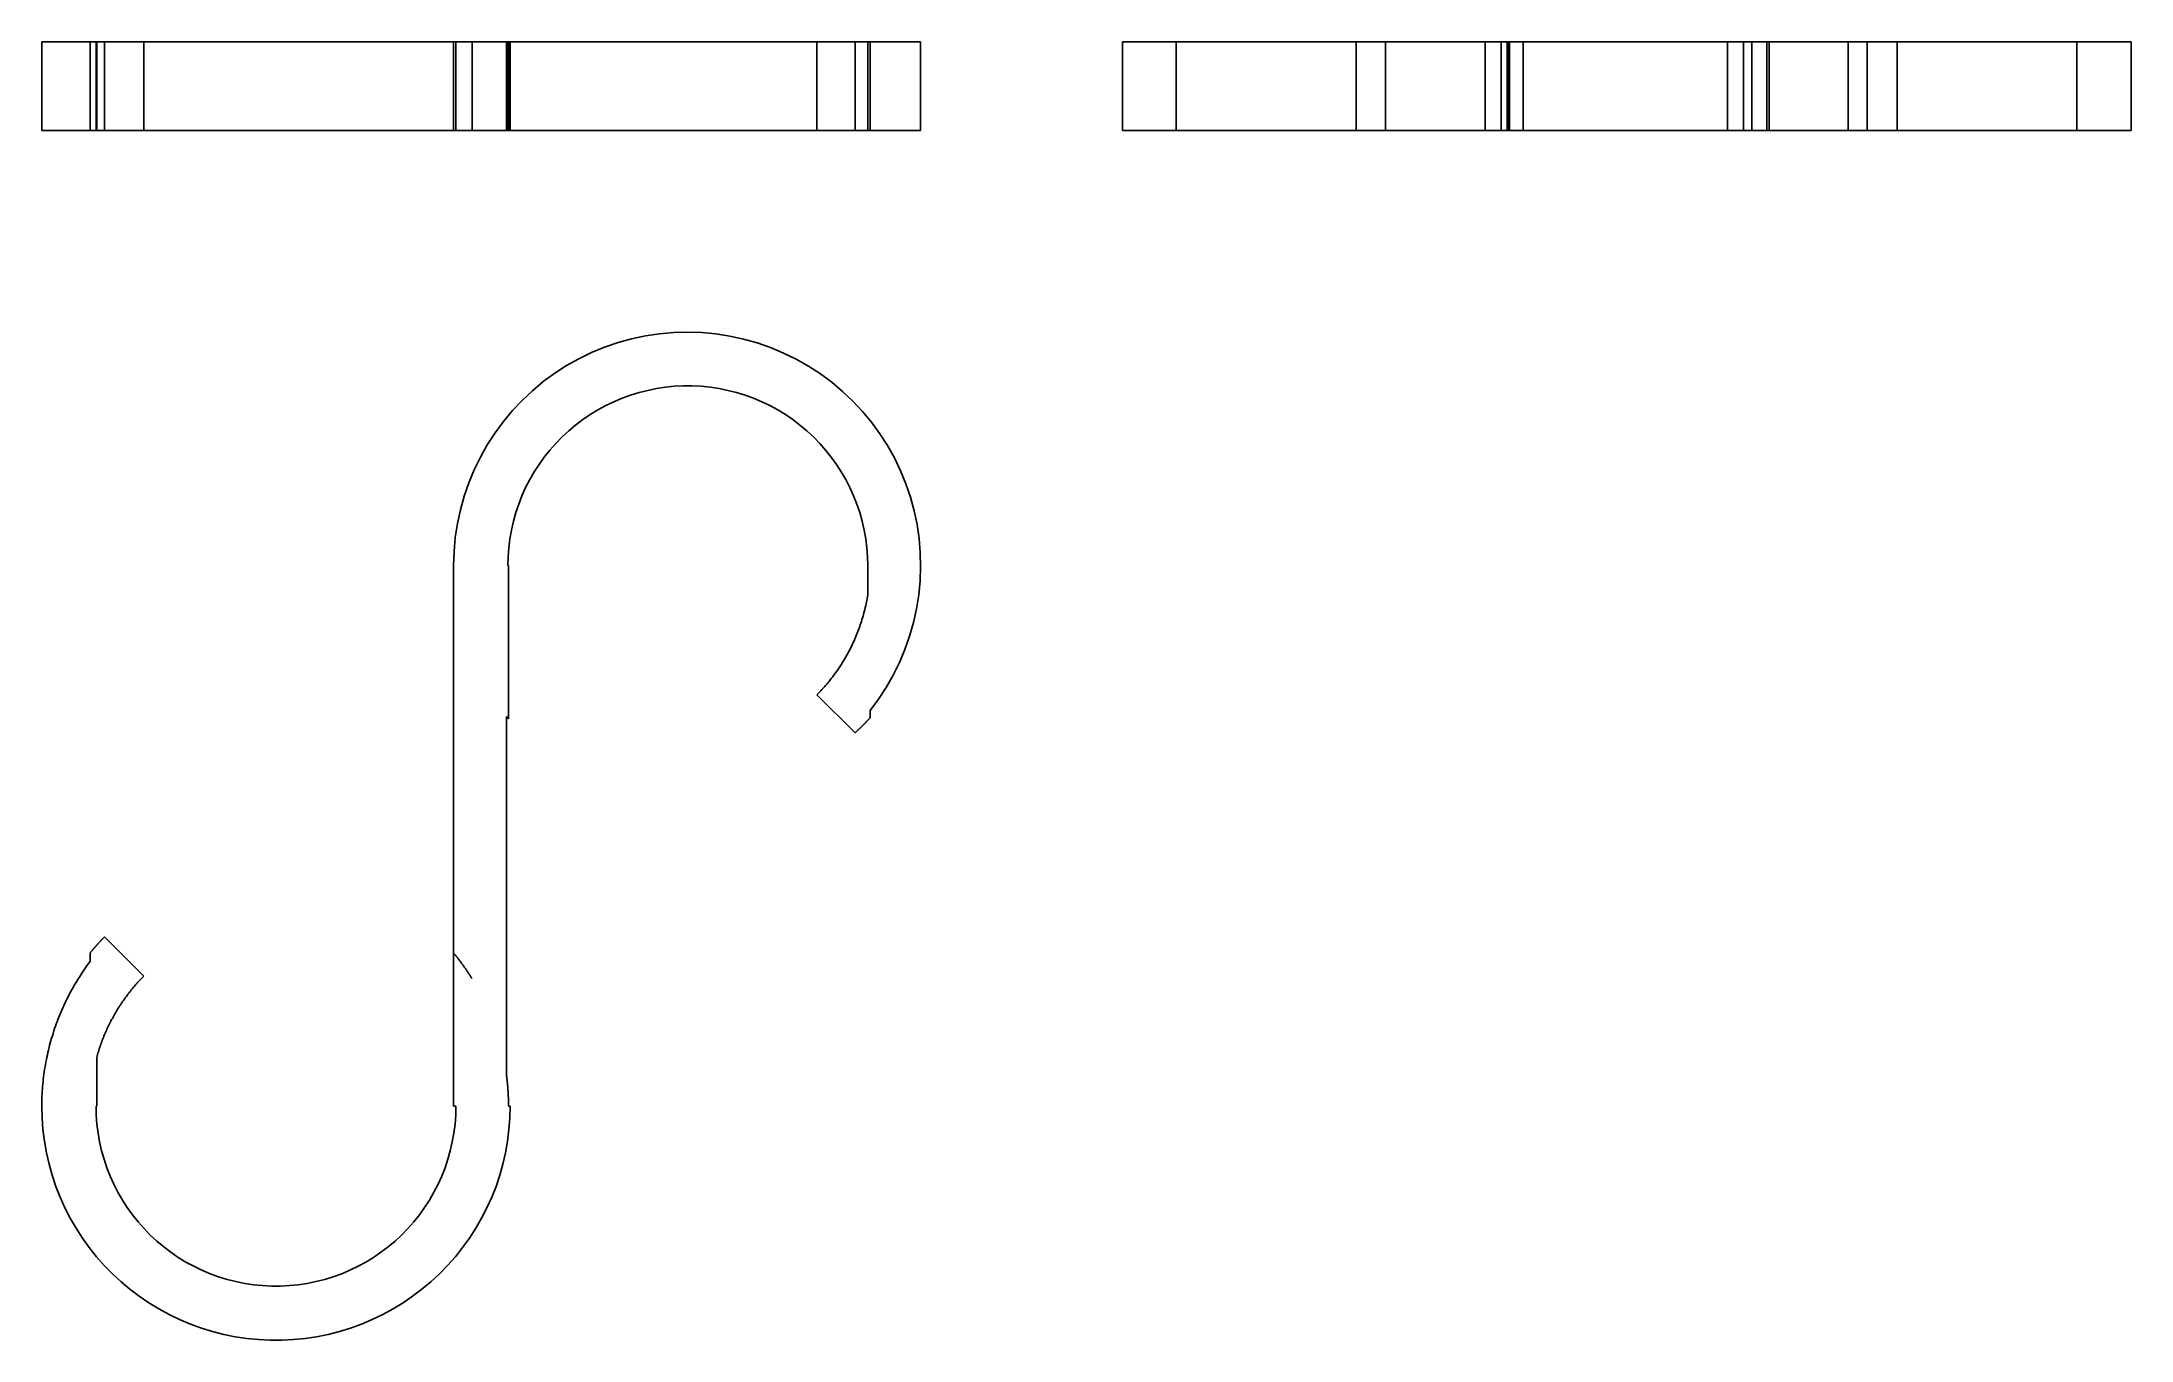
# Model space of a CAD drawing. Extents: x 0 to 2.02, y 0 to 1.26.
import ezdxf

# ---------------------------------------------------------------- set-up
doc = ezdxf.new("R2010")
doc.units = 0
doc.linetypes.add('HIDDEN', pattern=[0.048803, 0.032552, -0.016251])
for name, color, linetype in [('FRONT', 7, 'CONTINUOUS'), ('FRONT_HID', 7, 'HIDDEN'), ('LEFT', 7, 'CONTINUOUS'), ('LEFT_HID', 7, 'HIDDEN'), ('TOP', 7, 'CONTINUOUS')]:
    doc.layers.add(name, color=color, linetype=linetype)

msp = doc.modelspace()

# ---------------------------------------------------------------- linework, layer by layer
at = {"layer": 'FRONT'}
for p, q in [((0, 1.171203), (0, 1.25714)), ((0.046875, 1.25714), (0, 1.25714)), ((0.046875, 1.25714), (0.046875, 1.171203)), ((0.046875, 1.171203), (0.046875, 1.25714)), ((0.060691, 1.25714), (0.046875, 1.25714)), ((0.098684, 1.25714), (0.060691, 1.25714)), ((0.060691, 1.171203), (0.060691, 1.25714)), ((0.398438, 1.25714), (0.098684, 1.25714)), ((0.098684, 1.171203), (0.098684, 1.25714)), ((0.850295, 1.25714), (0.398437, 1.25714)), ((0.398437, 1.25714), (0.398437, 1.171203)), ((0.398438, 1.171203), (0.398438, 1.25714)), ((0.398438, 1.171203), (0.398438, 1.25714)), ((0.416253, 1.25714), (0.449753, 1.25714)), ((0.850295, 1.25714), (0.850295, 1.171203)), ((0.046875, 1.171203), (0, 1.171203)), ((0.060691, 1.171203), (0.046875, 1.171203)), ((0.098684, 1.171203), (0.060691, 1.171203)), ((0.398438, 1.171203), (0.098684, 1.171203)), ((0.850295, 1.171203), (0.398437, 1.171203)), ((0.416253, 1.171203), (0.449753, 1.171203))]:
    msp.add_line(p, q, dxfattribs=at)
at = {"layer": 'FRONT_HID', "linetype": 'HIDDEN'}
for p, q in [((0, 1.25714), (0.416253, 1.25714)), ((0.052467, 1.25714), (0.046875, 1.25714)), ((0.046875, 1.25714), (0.053125, 1.25714)), ((0.053125, 1.25714), (0.046875, 1.25714)), ((0.098684, 1.25714), (0.052467, 1.25714)), ((0.052467, 1.171203), (0.052467, 1.25714)), ((0.052467, 1.25714), (0.053125, 1.25714)), ((0.053125, 1.171203), (0.053125, 1.25714)), ((0.053125, 1.25714), (0.053125, 1.171203)), ((0.053125, 1.25714), (0.098684, 1.25714)), ((0.450905, 1.25714), (0.398438, 1.25714)), ((0.449753, 1.25714), (0.398438, 1.25714)), ((0.398438, 1.25714), (0.449753, 1.25714)), ((0.398438, 1.25714), (0.416253, 1.25714)), ((0.416253, 1.25714), (0.398438, 1.25714)), ((0.398438, 1.25714), (0.400658, 1.25714)), ((0.400658, 1.25714), (0.398438, 1.25714)), ((0.400658, 1.25714), (0.451563, 1.25714)), ((0.400658, 1.171203), (0.400658, 1.25714)), ((0.416253, 1.25714), (0.416253, 1.171203)), ((0.449753, 1.25714), (0.451563, 1.25714)), ((0.449753, 1.25714), (0.449753, 1.171203)), ((0.449753, 1.25714), (0.449753, 1.171203)), ((0.451563, 1.25714), (0.449753, 1.25714)), ((0.449753, 1.25714), (0.453125, 1.25714)), ((0.450905, 1.25714), (0.799095, 1.25714)), ((0.450905, 1.171203), (0.450905, 1.25714)), ((0.451563, 1.25714), (0.450905, 1.25714)), ((0.451563, 1.171203), (0.451563, 1.25714)), ((0.451563, 1.171203), (0.451563, 1.25714)), ((0.451563, 1.171203), (0.451563, 1.25714)), ((0.453125, 1.25714), (0.451563, 1.25714)), ((0.453125, 1.171203), (0.453125, 1.25714)), ((0.75, 1.171203), (0.75, 1.25714)), ((0.75, 1.25714), (0.786842, 1.25714)), ((0.799095, 1.25714), (0.75, 1.25714)), ((0.786842, 1.171203), (0.786842, 1.25714)), ((0.786842, 1.25714), (0.801316, 1.25714)), ((0.799095, 1.25714), (0.799095, 1.171203)), ((0.799095, 1.25714), (0.801316, 1.25714)), ((0.799095, 1.171203), (0.799095, 1.25714)), ((0.801316, 1.25714), (0.799095, 1.25714)), ((0.801316, 1.171203), (0.801316, 1.25714)), ((0.801316, 1.25714), (0.801316, 1.171203)), ((0.801316, 1.25714), (0.850295, 1.25714)), ((0, 1.171203), (0.416253, 1.171203)), ((0.052467, 1.171203), (0.046875, 1.171203)), ((0.046875, 1.171203), (0.053125, 1.171203)), ((0.053125, 1.171203), (0.046875, 1.171203)), ((0.098684, 1.171203), (0.052467, 1.171203)), ((0.052467, 1.171203), (0.053125, 1.171203)), ((0.053125, 1.171203), (0.098684, 1.171203)), ((0.450905, 1.171203), (0.398438, 1.171203)), ((0.449753, 1.171203), (0.398438, 1.171203)), ((0.398438, 1.171203), (0.449753, 1.171203)), ((0.398438, 1.171203), (0.416253, 1.171203)), ((0.398438, 1.171203), (0.400658, 1.171203)), ((0.416253, 1.171203), (0.398438, 1.171203)), ((0.400658, 1.171203), (0.398438, 1.171203)), ((0.400658, 1.171203), (0.451563, 1.171203)), ((0.449753, 1.171203), (0.451563, 1.171203)), ((0.451563, 1.171203), (0.449753, 1.171203)), ((0.449753, 1.171203), (0.453125, 1.171203)), ((0.450905, 1.171203), (0.799095, 1.171203)), ((0.451563, 1.171203), (0.450905, 1.171203)), ((0.453125, 1.171203), (0.451563, 1.171203)), ((0.75, 1.171203), (0.786842, 1.171203)), ((0.799095, 1.171203), (0.75, 1.171203)), ((0.786842, 1.171203), (0.801316, 1.171203)), ((0.799095, 1.171203), (0.801316, 1.171203)), ((0.801316, 1.171203), (0.799095, 1.171203)), ((0.801316, 1.171203), (0.850295, 1.171203))]:
    msp.add_line(p, q, dxfattribs=at)
at = {"layer": 'LEFT'}
for p, q in [((1.045507, 1.25714), (1.271568, 1.25714)), ((1.045507, 1.25714), (1.045507, 1.171203)), ((1.271568, 1.25714), (1.630943, 1.25714)), ((1.271568, 1.171203), (1.271568, 1.25714)), ((1.630943, 1.25714), (1.646486, 1.25714)), ((1.630943, 1.171203), (1.630943, 1.25714)), ((1.646486, 1.171203), (1.646486, 1.25714)), ((1.646486, 1.25714), (1.654528, 1.25714)), ((1.654528, 1.25714), (1.795006, 1.25714)), ((1.654528, 1.25714), (1.654528, 1.171203)), ((1.795006, 1.25714), (2.021568, 1.25714)), ((1.795006, 1.171203), (1.795006, 1.25714)), ((2.021568, 1.25714), (2.021568, 1.171203)), ((1.045507, 1.171203), (1.271568, 1.171203)), ((1.271568, 1.171203), (1.630943, 1.171203)), ((1.630943, 1.171203), (1.646486, 1.171203)), ((1.646486, 1.171203), (1.654528, 1.171203)), ((1.654528, 1.171203), (1.795006, 1.171203)), ((1.795006, 1.171203), (2.021568, 1.171203))]:
    msp.add_line(p, q, dxfattribs=at)
at = {"layer": 'LEFT_HID', "linetype": 'HIDDEN'}
for p, q in [((1.411908, 1.25714), (1.045507, 1.25714)), ((1.271568, 1.25714), (1.097473, 1.25714)), ((1.097473, 1.25714), (1.271568, 1.25714)), ((1.097473, 1.25714), (1.097473, 1.171203)), ((1.271568, 1.25714), (1.300042, 1.25714)), ((1.411908, 1.25714), (1.271568, 1.25714)), ((1.271568, 1.25714), (1.300042, 1.25714)), ((1.413674, 1.25714), (1.271568, 1.25714)), ((1.420006, 1.25714), (1.271568, 1.25714)), ((1.271568, 1.25714), (1.417774, 1.25714)), ((1.300042, 1.25714), (1.300042, 1.171203)), ((1.300042, 1.25714), (1.396568, 1.25714)), ((1.300042, 1.25714), (1.41466, 1.25714)), ((1.396568, 1.171203), (1.396568, 1.25714)), ((1.396568, 1.25714), (1.43341, 1.25714)), ((1.418937, 1.25714), (1.411908, 1.25714)), ((1.41466, 1.25714), (1.411908, 1.25714)), ((1.411908, 1.25714), (1.411908, 1.171203)), ((1.417774, 1.25714), (1.413674, 1.25714)), ((1.417774, 1.25714), (1.420006, 1.25714)), ((1.417774, 1.25714), (1.417774, 1.171203)), ((1.765983, 1.25714), (1.417774, 1.25714)), ((1.418937, 1.171203), (1.418937, 1.25714)), ((1.43341, 1.25714), (1.418937, 1.25714)), ((1.420006, 1.171203), (1.420006, 1.25714)), ((1.43341, 1.171203), (1.43341, 1.25714)), ((1.630943, 1.25714), (1.646568, 1.25714)), ((1.668937, 1.25714), (1.630943, 1.25714)), ((1.646568, 1.171203), (1.646568, 1.25714)), ((1.646568, 1.25714), (1.671423, 1.25714)), ((1.671423, 1.25714), (1.646568, 1.25714)), ((1.646568, 1.25714), (1.795006, 1.25714)), ((1.747743, 1.25714), (1.646568, 1.25714)), ((1.646568, 1.25714), (1.654528, 1.25714)), ((1.747743, 1.25714), (1.668937, 1.25714)), ((1.668937, 1.171203), (1.668937, 1.25714)), ((1.765983, 1.25714), (1.671423, 1.25714)), ((1.671423, 1.25714), (1.671423, 1.171203)), ((1.671423, 1.25714), (1.788674, 1.25714)), ((1.795006, 1.25714), (1.747743, 1.25714)), ((1.795006, 1.25714), (1.747743, 1.25714)), ((1.747743, 1.25714), (1.747743, 1.171203)), ((1.765983, 1.25714), (1.765983, 1.171203)), ((1.788674, 1.25714), (1.765983, 1.25714)), ((1.795006, 1.25714), (1.765983, 1.25714)), ((1.795006, 1.25714), (1.969101, 1.25714)), ((1.969101, 1.25714), (1.795006, 1.25714)), ((1.969101, 1.25714), (1.969101, 1.171203)), ((1.411908, 1.171203), (1.045507, 1.171203)), ((1.271568, 1.171203), (1.097473, 1.171203)), ((1.097473, 1.171203), (1.271568, 1.171203)), ((1.271568, 1.171203), (1.300042, 1.171203)), ((1.411908, 1.171203), (1.271568, 1.171203)), ((1.271568, 1.171203), (1.300042, 1.171203)), ((1.413674, 1.171203), (1.271568, 1.171203)), ((1.420006, 1.171203), (1.271568, 1.171203)), ((1.271568, 1.171203), (1.417774, 1.171203)), ((1.300042, 1.171203), (1.396568, 1.171203)), ((1.300042, 1.171203), (1.41466, 1.171203)), ((1.396568, 1.171203), (1.43341, 1.171203)), ((1.418937, 1.171203), (1.411908, 1.171203)), ((1.41466, 1.171203), (1.411908, 1.171203)), ((1.417774, 1.171203), (1.413674, 1.171203)), ((1.417774, 1.171203), (1.420006, 1.171203)), ((1.765983, 1.171203), (1.417774, 1.171203)), ((1.43341, 1.171203), (1.418937, 1.171203)), ((1.630943, 1.171203), (1.646568, 1.171203)), ((1.668937, 1.171203), (1.630943, 1.171203)), ((1.646568, 1.171203), (1.671423, 1.171203)), ((1.646568, 1.171203), (1.795006, 1.171203)), ((1.671423, 1.171203), (1.646568, 1.171203)), ((1.747743, 1.171203), (1.646568, 1.171203)), ((1.646568, 1.171203), (1.654528, 1.171203)), ((1.747743, 1.171203), (1.668937, 1.171203)), ((1.765983, 1.171203), (1.671423, 1.171203)), ((1.671423, 1.171203), (1.788674, 1.171203)), ((1.795006, 1.171203), (1.747743, 1.171203)), ((1.795006, 1.171203), (1.747743, 1.171203)), ((1.788674, 1.171203), (1.765983, 1.171203)), ((1.795006, 1.171203), (1.765983, 1.171203)), ((1.795006, 1.171203), (1.969101, 1.171203)), ((1.969101, 1.171203), (1.795006, 1.171203))]:
    msp.add_line(p, q, dxfattribs=at)
at = {"layer": 'TOP'}
for p, q in [((0.584079, 0.97237), (0.570705, 0.969526)), ((0.5976, 0.9744), (0.584079, 0.97237)), ((0.611219, 0.975608), (0.5976, 0.9744)), ((0.624886, 0.97599), (0.611219, 0.975608)), ((0.638551, 0.975545), (0.624886, 0.97599)), ((0.652165, 0.974274), (0.638551, 0.975545)), ((0.665676, 0.972182), (0.652165, 0.974274)), ((0.679037, 0.969277), (0.665676, 0.972182)), ((0.519655, 0.95026), (0.507736, 0.94356)), ((0.531956, 0.956228), (0.519655, 0.95026)), ((0.544596, 0.96144), (0.531956, 0.956228)), ((0.557528, 0.965878), (0.544596, 0.96144)), ((0.570705, 0.969526), (0.557528, 0.965878)), ((0.692197, 0.965568), (0.679037, 0.969277)), ((0.705108, 0.96107), (0.692197, 0.965568)), ((0.717724, 0.9558), (0.705108, 0.96107)), ((0.729998, 0.949776), (0.717724, 0.9558)), ((0.496245, 0.936151), (0.485224, 0.92806)), ((0.507736, 0.94356), (0.496245, 0.936151)), ((0.741885, 0.943021), (0.729998, 0.949776)), ((0.753342, 0.935559), (0.741885, 0.943021)), ((0.764326, 0.927417), (0.753342, 0.935559)), ((0.464747, 0.909955), (0.455368, 0.900007)), ((0.474712, 0.919317), (0.464747, 0.909955)), ((0.485224, 0.92806), (0.474712, 0.919317)), ((0.553397, 0.908619), (0.561396, 0.91199)), ((0.561396, 0.91199), (0.569553, 0.914959)), ((0.569553, 0.914959), (0.577848, 0.917518)), ((0.577848, 0.917518), (0.58626, 0.91966)), ((0.58626, 0.91966), (0.594769, 0.92138)), ((0.594769, 0.92138), (0.603352, 0.922674)), ((0.603352, 0.922674), (0.61199, 0.923538)), ((0.61199, 0.923538), (0.62066, 0.923971)), ((0.62066, 0.923971), (0.62934, 0.923971)), ((0.62934, 0.923971), (0.63801, 0.923538)), ((0.63801, 0.923538), (0.646648, 0.922674)), ((0.646648, 0.922674), (0.655231, 0.92138)), ((0.655231, 0.92138), (0.66374, 0.91966)), ((0.66374, 0.91966), (0.672152, 0.917518)), ((0.672152, 0.917518), (0.680447, 0.914959)), ((0.680447, 0.914959), (0.688604, 0.91199)), ((0.688604, 0.91199), (0.696603, 0.908619)), ((0.774798, 0.918626), (0.764326, 0.927417)), ((0.784719, 0.909218), (0.774798, 0.918626)), ((0.446607, 0.88951), (0.438498, 0.878502)), ((0.455368, 0.900007), (0.446607, 0.88951)), ((0.516453, 0.886043), (0.523373, 0.891284)), ((0.523373, 0.891284), (0.530545, 0.896174)), ((0.530545, 0.896174), (0.537952, 0.900701)), ((0.537952, 0.900701), (0.545576, 0.904852)), ((0.545576, 0.904852), (0.553397, 0.908619)), ((0.696603, 0.908619), (0.704424, 0.904852)), ((0.704424, 0.904852), (0.712048, 0.900701)), ((0.712048, 0.900701), (0.719455, 0.896174)), ((0.719455, 0.896174), (0.726627, 0.891284)), ((0.726627, 0.891284), (0.733547, 0.886043)), ((0.794053, 0.899227), (0.784719, 0.909218)), ((0.802765, 0.88869), (0.794053, 0.899227)), ((0.438498, 0.878502), (0.431069, 0.867024)), ((0.497379, 0.868345), (0.50344, 0.874559)), ((0.50344, 0.874559), (0.509804, 0.880463)), ((0.509804, 0.880463), (0.516453, 0.886043)), ((0.733547, 0.886043), (0.740196, 0.880463)), ((0.740196, 0.880463), (0.74656, 0.874559)), ((0.74656, 0.874559), (0.752621, 0.868345)), ((0.810824, 0.877645), (0.802765, 0.88869)), ((0.8182, 0.866132), (0.810824, 0.877645)), ((0.424348, 0.855117), (0.418359, 0.842826)), ((0.431069, 0.867024), (0.424348, 0.855117)), ((0.481156, 0.848001), (0.486223, 0.855049)), ((0.486223, 0.855049), (0.491635, 0.861836)), ((0.491635, 0.861836), (0.497379, 0.868345)), ((0.752621, 0.868345), (0.758365, 0.861836)), ((0.758365, 0.861836), (0.763777, 0.855049)), ((0.763777, 0.855049), (0.768844, 0.848001)), ((0.824866, 0.854195), (0.8182, 0.866132)), ((0.830798, 0.841876), (0.824866, 0.854195)), ((0.413125, 0.830194), (0.408665, 0.81727)), ((0.418359, 0.842826), (0.413125, 0.830194)), ((0.468145, 0.825467), (0.472106, 0.833191)), ((0.472106, 0.833191), (0.476446, 0.840709)), ((0.476446, 0.840709), (0.481156, 0.848001)), ((0.768844, 0.848001), (0.773554, 0.840709)), ((0.773554, 0.840709), (0.777894, 0.833191)), ((0.777894, 0.833191), (0.781855, 0.825467)), ((0.835973, 0.829221), (0.830798, 0.841876)), ((0.840374, 0.816276), (0.835973, 0.829221)), ((0.408665, 0.81727), (0.404995, 0.804099)), ((0.458639, 0.801245), (0.461404, 0.809474)), ((0.461404, 0.809474), (0.464575, 0.817554)), ((0.464575, 0.817554), (0.468145, 0.825467)), ((0.781855, 0.825467), (0.785425, 0.817554)), ((0.785425, 0.817554), (0.788596, 0.809474)), ((0.788596, 0.809474), (0.791361, 0.801245)), ((0.843984, 0.803089), (0.840374, 0.816276)), ((0.402128, 0.790731), (0.400075, 0.777213)), ((0.404995, 0.804099), (0.402128, 0.790731)), ((0.454356, 0.784426), (0.456288, 0.792889)), ((0.456288, 0.792889), (0.458639, 0.801245)), ((0.791361, 0.801245), (0.793712, 0.792889)), ((0.793712, 0.792889), (0.795644, 0.784426)), ((0.846789, 0.789707), (0.843984, 0.803089)), ((0.84878, 0.77618), (0.846789, 0.789707)), ((0.400075, 0.777213), (0.398843, 0.763596)), ((0.45177, 0.767264), (0.452849, 0.775877)), ((0.452849, 0.775877), (0.454356, 0.784426)), ((0.795644, 0.784426), (0.797151, 0.775877)), ((0.797151, 0.775877), (0.79823, 0.767264)), ((0.849949, 0.762558), (0.84878, 0.77618)), ((0.398843, 0.763596), (0.398438, 0.74993)), ((0.398438, 0.74993), (0.398438, 0.37493)), ((0.450905, 0.74993), (0.451121, 0.758608)), ((0.451563, 0.74993), (0.450905, 0.74993)), ((0.451121, 0.758608), (0.45177, 0.767264)), ((0.451563, 0.601492), (0.451563, 0.74993)), ((0.79823, 0.767264), (0.798879, 0.758608)), ((0.798879, 0.758608), (0.799095, 0.74993)), ((0.799095, 0.74993), (0.799095, 0.721456)), ((0.849807, 0.735225), (0.850292, 0.748889)), ((0.850292, 0.748889), (0.849949, 0.762558)), ((0.848497, 0.721616), (0.849807, 0.735225)), ((0.796342, 0.707757), (0.795921, 0.706061)), ((0.796745, 0.709456), (0.796342, 0.707757)), ((0.797132, 0.71116), (0.796745, 0.709456)), ((0.797501, 0.712868), (0.797132, 0.71116)), ((0.797854, 0.714579), (0.797501, 0.712868)), ((0.79819, 0.716293), (0.797854, 0.714579)), ((0.798509, 0.718011), (0.79819, 0.716293)), ((0.798811, 0.719732), (0.798509, 0.718011)), ((0.799095, 0.721456), (0.798811, 0.719732)), ((0.843421, 0.694758), (0.846365, 0.70811)), ((0.846365, 0.70811), (0.848497, 0.721616)), ((0.790203, 0.687723), (0.789585, 0.686089)), ((0.790805, 0.689363), (0.790203, 0.687723)), ((0.79139, 0.691009), (0.790805, 0.689363)), ((0.79196, 0.692661), (0.79139, 0.691009)), ((0.792513, 0.694318), (0.79196, 0.692661)), ((0.793049, 0.695981), (0.792513, 0.694318)), ((0.79357, 0.697649), (0.793049, 0.695981)), ((0.794073, 0.699322), (0.79357, 0.697649)), ((0.79456, 0.700999), (0.794073, 0.699322)), ((0.795031, 0.702682), (0.79456, 0.700999)), ((0.795484, 0.704369), (0.795031, 0.702682)), ((0.795921, 0.706061), (0.795484, 0.704369)), ((0.839675, 0.681609), (0.843421, 0.694758)), ((0.781734, 0.668558), (0.780926, 0.667008)), ((0.782526, 0.670115), (0.781734, 0.668558)), ((0.783302, 0.67168), (0.782526, 0.670115)), ((0.784063, 0.673253), (0.783302, 0.67168)), ((0.784809, 0.674833), (0.784063, 0.673253)), ((0.785539, 0.67642), (0.784809, 0.674833)), ((0.786253, 0.678015), (0.785539, 0.67642)), ((0.786951, 0.679616), (0.786253, 0.678015)), ((0.787633, 0.681224), (0.786951, 0.679616)), ((0.7883, 0.682839), (0.787633, 0.681224)), ((0.78895, 0.684461), (0.7883, 0.682839)), ((0.789585, 0.686089), (0.78895, 0.684461)), ((0.829833, 0.65611), (0.83514, 0.668711)), ((0.83514, 0.668711), (0.839675, 0.681609)), ((0.769069, 0.647655), (0.768055, 0.646232)), ((0.770068, 0.649088), (0.769069, 0.647655)), ((0.771054, 0.650531), (0.770068, 0.649088)), ((0.772025, 0.651983), (0.771054, 0.650531)), ((0.772981, 0.653445), (0.772025, 0.651983)), ((0.773923, 0.654917), (0.772981, 0.653445)), ((0.774851, 0.656397), (0.773923, 0.654917)), ((0.775763, 0.657887), (0.774851, 0.656397)), ((0.776661, 0.659386), (0.775763, 0.657887)), ((0.777544, 0.660893), (0.776661, 0.659386)), ((0.778413, 0.662409), (0.777544, 0.660893)), ((0.779266, 0.663934), (0.778413, 0.662409)), ((0.780104, 0.665467), (0.779266, 0.663934)), ((0.780926, 0.667008), (0.780104, 0.665467)), ((0.823774, 0.643853), (0.829833, 0.65611)), ((0.752438, 0.627432), (0.751225, 0.626175)), ((0.753639, 0.628702), (0.752438, 0.627432)), ((0.754827, 0.629983), (0.753639, 0.628702)), ((0.756002, 0.631276), (0.754827, 0.629983)), ((0.757164, 0.63258), (0.756002, 0.631276)), ((0.758313, 0.633896), (0.757164, 0.63258)), ((0.759449, 0.635223), (0.758313, 0.633896)), ((0.760572, 0.636562), (0.759449, 0.635223)), ((0.761682, 0.637911), (0.760572, 0.636562)), ((0.762779, 0.639271), (0.761682, 0.637911)), ((0.763861, 0.640642), (0.762779, 0.639271)), ((0.76493, 0.642024), (0.763861, 0.640642)), ((0.765986, 0.643417), (0.76493, 0.642024)), ((0.767028, 0.644819), (0.765986, 0.643417)), ((0.768055, 0.646232), (0.767028, 0.644819)), ((0.809489, 0.620551), (0.816984, 0.631986)), ((0.816984, 0.631986), (0.823774, 0.643853)), ((0.751225, 0.626175), (0.75, 0.62493)), ((0.75, 0.62493), (0.786842, 0.588087)), ((0.801316, 0.60959), (0.809489, 0.620551)), ((0.801316, 0.602561), (0.801316, 0.60959)), ((0.449753, 0.603724), (0.451563, 0.601492)), ((0.449753, 0.255515), (0.449753, 0.603724)), ((0.786842, 0.588087), (0.787083, 0.588306)), ((0.787083, 0.588306), (0.787323, 0.588525)), ((0.787323, 0.588525), (0.787563, 0.588744)), ((0.787563, 0.588744), (0.787803, 0.588964)), ((0.787803, 0.588964), (0.788042, 0.589184)), ((0.788042, 0.589184), (0.788281, 0.589404)), ((0.788281, 0.589404), (0.78852, 0.589625)), ((0.78852, 0.589625), (0.788758, 0.589846)), ((0.788758, 0.589846), (0.788996, 0.590067)), ((0.788996, 0.590067), (0.789233, 0.590289)), ((0.789233, 0.590289), (0.789471, 0.590511)), ((0.789471, 0.590511), (0.789707, 0.590734)), ((0.789707, 0.590734), (0.789944, 0.590957)), ((0.789944, 0.590957), (0.79018, 0.59118)), ((0.79018, 0.59118), (0.790416, 0.591404)), ((0.790416, 0.591404), (0.790652, 0.591628)), ((0.790652, 0.591628), (0.790887, 0.591852)), ((0.790887, 0.591852), (0.791121, 0.592077)), ((0.791121, 0.592077), (0.791356, 0.592302)), ((0.791356, 0.592302), (0.79159, 0.592527)), ((0.79159, 0.592527), (0.791824, 0.592753)), ((0.791824, 0.592753), (0.792057, 0.592979)), ((0.792057, 0.592979), (0.79229, 0.593206)), ((0.79229, 0.593206), (0.792523, 0.593433)), ((0.792523, 0.593433), (0.792755, 0.59366)), ((0.792755, 0.59366), (0.792987, 0.593888)), ((0.792987, 0.593888), (0.793219, 0.594116)), ((0.793219, 0.594116), (0.79345, 0.594344)), ((0.79345, 0.594344), (0.793681, 0.594573)), ((0.793681, 0.594573), (0.793911, 0.594802)), ((0.793911, 0.594802), (0.794142, 0.595032)), ((0.794142, 0.595032), (0.794371, 0.595262)), ((0.794371, 0.595262), (0.794601, 0.595492)), ((0.794601, 0.595492), (0.79483, 0.595722)), ((0.79483, 0.595722), (0.795059, 0.595953)), ((0.795059, 0.595953), (0.795287, 0.596185)), ((0.795287, 0.596185), (0.795515, 0.596416)), ((0.795515, 0.596416), (0.795743, 0.596648)), ((0.795743, 0.596648), (0.79597, 0.59688)), ((0.79597, 0.59688), (0.796197, 0.597113)), ((0.796197, 0.597113), (0.796424, 0.597346)), ((0.796424, 0.597346), (0.79665, 0.59758)), ((0.79665, 0.59758), (0.796876, 0.597813)), ((0.796876, 0.597813), (0.797101, 0.598047)), ((0.797101, 0.598047), (0.797326, 0.598282)), ((0.797326, 0.598282), (0.797551, 0.598517)), ((0.797551, 0.598517), (0.797776, 0.598752)), ((0.797776, 0.598752), (0.798, 0.598987)), ((0.798, 0.598987), (0.798223, 0.599223)), ((0.798223, 0.599223), (0.798447, 0.599459)), ((0.798447, 0.599459), (0.79867, 0.599696)), ((0.79867, 0.599696), (0.798892, 0.599933)), ((0.798892, 0.599933), (0.799114, 0.60017)), ((0.799114, 0.60017), (0.799336, 0.600408)), ((0.799336, 0.600408), (0.799558, 0.600645)), ((0.799558, 0.600645), (0.799779, 0.600884)), ((0.799779, 0.600884), (0.799999, 0.601122)), ((0.799999, 0.601122), (0.80022, 0.601361)), ((0.80022, 0.601361), (0.80044, 0.601601)), ((0.80044, 0.601601), (0.800659, 0.60184)), ((0.800659, 0.60184), (0.800878, 0.60208)), ((0.800878, 0.60208), (0.801097, 0.60232)), ((0.801097, 0.60232), (0.801316, 0.602561)), ((0.054805, 0.384305), (0.054583, 0.38406)), ((0.055026, 0.38455), (0.054805, 0.384305)), ((0.055248, 0.384794), (0.055026, 0.38455)), ((0.055471, 0.385038), (0.055248, 0.384794)), ((0.055694, 0.385282), (0.055471, 0.385038)), ((0.055917, 0.385525), (0.055694, 0.385282)), ((0.05614, 0.385768), (0.055917, 0.385525)), ((0.056364, 0.386011), (0.05614, 0.385768)), ((0.056589, 0.386253), (0.056364, 0.386011)), ((0.056813, 0.386495), (0.056589, 0.386253)), ((0.057038, 0.386737), (0.056813, 0.386495)), ((0.057264, 0.386978), (0.057038, 0.386737)), ((0.05749, 0.387219), (0.057264, 0.386978)), ((0.057716, 0.38746), (0.05749, 0.387219)), ((0.057943, 0.3877), (0.057716, 0.38746)), ((0.05817, 0.38794), (0.057943, 0.3877)), ((0.058397, 0.388179), (0.05817, 0.38794)), ((0.058625, 0.388418), (0.058397, 0.388179)), ((0.058853, 0.388657), (0.058625, 0.388418)), ((0.059081, 0.388896), (0.058853, 0.388657)), ((0.05931, 0.389134), (0.059081, 0.388896)), ((0.059539, 0.389371), (0.05931, 0.389134)), ((0.059769, 0.389609), (0.059539, 0.389371)), ((0.059999, 0.389846), (0.059769, 0.389609)), ((0.060229, 0.390082), (0.059999, 0.389846)), ((0.06046, 0.390319), (0.060229, 0.390082)), ((0.060691, 0.390555), (0.06046, 0.390319)), ((0.098684, 0.352561), (0.060691, 0.390555)), ((0.045449, 0.36505), (0.044042, 0.363116)), ((0.046875, 0.36697), (0.045449, 0.36505)), ((0.047082, 0.375269), (0.046875, 0.375012)), ((0.046875, 0.375012), (0.046875, 0.36697)), ((0.04729, 0.375526), (0.047082, 0.375269)), ((0.047498, 0.375782), (0.04729, 0.375526)), ((0.047706, 0.376038), (0.047498, 0.375782)), ((0.047915, 0.376294), (0.047706, 0.376038)), ((0.048124, 0.37655), (0.047915, 0.376294)), ((0.048334, 0.376805), (0.048124, 0.37655)), ((0.048544, 0.37706), (0.048334, 0.376805)), ((0.048754, 0.377314), (0.048544, 0.37706)), ((0.048965, 0.377568), (0.048754, 0.377314)), ((0.049176, 0.377822), (0.048965, 0.377568)), ((0.049388, 0.378076), (0.049176, 0.377822)), ((0.0496, 0.378329), (0.049388, 0.378076)), ((0.049812, 0.378582), (0.0496, 0.378329)), ((0.050025, 0.378834), (0.049812, 0.378582)), ((0.050238, 0.379087), (0.050025, 0.378834)), ((0.050452, 0.379338), (0.050238, 0.379087)), ((0.050666, 0.37959), (0.050452, 0.379338)), ((0.05088, 0.379841), (0.050666, 0.37959)), ((0.051095, 0.380092), (0.05088, 0.379841)), ((0.05131, 0.380343), (0.051095, 0.380092)), ((0.051525, 0.380593), (0.05131, 0.380343)), ((0.051741, 0.380843), (0.051525, 0.380593)), ((0.051958, 0.381092), (0.051741, 0.380843)), ((0.052174, 0.381341), (0.051958, 0.381092)), ((0.052391, 0.38159), (0.052174, 0.381341)), ((0.052609, 0.381839), (0.052391, 0.38159)), ((0.052827, 0.382087), (0.052609, 0.381839)), ((0.053045, 0.382335), (0.052827, 0.382087)), ((0.053263, 0.382582), (0.053045, 0.382335)), ((0.053482, 0.382829), (0.053263, 0.382582)), ((0.053702, 0.383076), (0.053482, 0.382829)), ((0.053922, 0.383323), (0.053702, 0.383076)), ((0.054142, 0.383569), (0.053922, 0.383323)), ((0.054362, 0.383815), (0.054142, 0.383569)), ((0.054583, 0.38406), (0.054362, 0.383815)), ((0.398438, 0.37493), (0.398746, 0.374555)), ((0.398745, 0.374554), (0.398438, 0.37493)), ((0.398438, 0.37493), (0.398438, 0.226492)), ((0.399052, 0.374177), (0.398745, 0.374554)), ((0.398746, 0.374555), (0.399054, 0.374179)), ((0.399359, 0.3738), (0.399052, 0.374177)), ((0.399054, 0.374179), (0.399362, 0.373803)), ((0.399664, 0.373423), (0.399359, 0.3738)), ((0.399362, 0.373803), (0.399668, 0.373426)), ((0.399969, 0.373044), (0.399664, 0.373423)), ((0.399668, 0.373426), (0.399974, 0.373048)), ((0.400273, 0.372665), (0.399969, 0.373044)), ((0.399974, 0.373048), (0.400278, 0.37267)), ((0.400576, 0.372286), (0.400273, 0.372665)), ((0.400278, 0.37267), (0.400582, 0.372291)), ((0.400878, 0.371906), (0.400576, 0.372286)), ((0.400582, 0.372291), (0.400886, 0.371911)), ((0.401179, 0.371525), (0.400878, 0.371906)), ((0.400886, 0.371911), (0.401188, 0.371531)), ((0.40148, 0.371143), (0.401179, 0.371525)), ((0.401188, 0.371531), (0.401489, 0.37115)), ((0.40178, 0.370761), (0.40148, 0.371143)), ((0.401489, 0.37115), (0.40179, 0.370769)), ((0.402079, 0.370378), (0.40178, 0.370761)), ((0.40179, 0.370769), (0.40209, 0.370387)), ((0.402377, 0.369995), (0.402079, 0.370378)), ((0.40209, 0.370387), (0.402389, 0.370004)), ((0.402675, 0.369611), (0.402377, 0.369995)), ((0.402389, 0.370004), (0.402687, 0.36962)), ((0.402972, 0.369227), (0.402675, 0.369611)), ((0.402687, 0.36962), (0.402984, 0.369236)), ((0.403268, 0.368841), (0.402972, 0.369227)), ((0.402984, 0.369236), (0.403281, 0.368851)), ((0.403563, 0.368456), (0.403268, 0.368841)), ((0.403281, 0.368851), (0.403577, 0.368466)), ((0.403857, 0.368069), (0.403563, 0.368456)), ((0.403577, 0.368466), (0.403871, 0.36808)), ((0.404151, 0.367682), (0.403857, 0.368069)), ((0.403871, 0.36808), (0.404165, 0.367693)), ((0.404443, 0.367295), (0.404151, 0.367682)), ((0.404165, 0.367693), (0.404459, 0.367306)), ((0.404735, 0.366906), (0.404443, 0.367295)), ((0.404459, 0.367306), (0.404751, 0.366918)), ((0.405027, 0.366518), (0.404735, 0.366906)), ((0.404751, 0.366918), (0.405042, 0.366529)), ((0.405317, 0.366128), (0.405027, 0.366518)), ((0.405042, 0.366529), (0.405333, 0.36614)), ((0.405606, 0.365738), (0.405317, 0.366128)), ((0.405333, 0.36614), (0.405623, 0.36575)), ((0.405895, 0.365347), (0.405606, 0.365738)), ((0.405623, 0.36575), (0.405912, 0.36536)), ((0.406183, 0.364956), (0.405895, 0.365347)), ((0.405912, 0.36536), (0.4062, 0.364969)), ((0.40647, 0.364564), (0.406183, 0.364956)), ((0.4062, 0.364969), (0.406487, 0.364577)), ((0.406756, 0.364172), (0.40647, 0.364564)), ((0.406487, 0.364577), (0.406774, 0.364185)), ((0.407042, 0.363779), (0.406756, 0.364172)), ((0.406774, 0.364185), (0.407059, 0.363792)), ((0.032292, 0.345088), (0.031091, 0.34302)), ((0.033515, 0.347144), (0.032292, 0.345088)), ((0.034759, 0.349187), (0.033515, 0.347144)), ((0.036024, 0.351217), (0.034759, 0.349187)), ((0.03731, 0.353234), (0.036024, 0.351217)), ((0.038615, 0.355237), (0.03731, 0.353234)), ((0.039942, 0.357228), (0.038615, 0.355237)), ((0.041288, 0.359204), (0.039942, 0.357228)), ((0.042655, 0.361167), (0.041288, 0.359204)), ((0.044042, 0.363116), (0.042655, 0.361167)), ((0.089764, 0.342903), (0.09072, 0.344009)), ((0.09072, 0.344009), (0.091684, 0.345106)), ((0.091684, 0.345106), (0.092658, 0.346195)), ((0.092658, 0.346195), (0.093641, 0.347277)), ((0.093641, 0.347277), (0.094632, 0.34835)), ((0.094632, 0.34835), (0.095632, 0.349415)), ((0.095632, 0.349415), (0.096641, 0.350472)), ((0.096641, 0.350472), (0.097658, 0.351521)), ((0.097658, 0.351521), (0.098684, 0.352561)), ((0.407326, 0.363385), (0.407042, 0.363779)), ((0.407059, 0.363792), (0.407344, 0.363398)), ((0.40761, 0.362991), (0.407326, 0.363385)), ((0.407344, 0.363398), (0.407628, 0.363004)), ((0.407893, 0.362596), (0.40761, 0.362991)), ((0.407628, 0.363004), (0.407911, 0.362609)), ((0.408175, 0.362201), (0.407893, 0.362596)), ((0.407911, 0.362609), (0.408193, 0.362214)), ((0.408457, 0.361805), (0.408175, 0.362201)), ((0.408193, 0.362214), (0.408474, 0.361818)), ((0.408737, 0.361408), (0.408457, 0.361805)), ((0.408474, 0.361818), (0.408755, 0.361421)), ((0.409017, 0.361011), (0.408737, 0.361408)), ((0.408755, 0.361421), (0.409034, 0.361024)), ((0.409296, 0.360614), (0.409017, 0.361011)), ((0.409034, 0.361024), (0.409313, 0.360626)), ((0.409574, 0.360215), (0.409296, 0.360614)), ((0.409313, 0.360626), (0.409591, 0.360227)), ((0.409851, 0.359816), (0.409574, 0.360215)), ((0.409591, 0.360227), (0.409868, 0.359828)), ((0.410127, 0.359417), (0.409851, 0.359816)), ((0.409868, 0.359828), (0.410144, 0.359429)), ((0.410403, 0.359017), (0.410127, 0.359417)), ((0.410144, 0.359429), (0.410419, 0.359028)), ((0.410678, 0.358616), (0.410403, 0.359017)), ((0.410419, 0.359028), (0.410694, 0.358627)), ((0.410952, 0.358215), (0.410678, 0.358616)), ((0.410694, 0.358627), (0.410967, 0.358226)), ((0.411225, 0.357814), (0.410952, 0.358215)), ((0.410967, 0.358226), (0.41124, 0.357824)), ((0.411497, 0.357411), (0.411225, 0.357814)), ((0.41124, 0.357824), (0.411512, 0.357421)), ((0.411768, 0.357008), (0.411497, 0.357411)), ((0.411512, 0.357421), (0.411782, 0.357018)), ((0.412039, 0.356605), (0.411768, 0.357008)), ((0.411782, 0.357018), (0.412052, 0.356614)), ((0.412309, 0.356201), (0.412039, 0.356605)), ((0.412052, 0.356614), (0.412322, 0.35621)), ((0.412577, 0.355796), (0.412309, 0.356201)), ((0.412322, 0.35621), (0.41259, 0.355805)), ((0.412845, 0.355391), (0.412577, 0.355796)), ((0.41259, 0.355805), (0.412857, 0.355399)), ((0.413113, 0.354986), (0.412845, 0.355391)), ((0.412857, 0.355399), (0.413124, 0.354993)), ((0.413379, 0.35458), (0.413113, 0.354986)), ((0.413124, 0.354993), (0.413389, 0.354587)), ((0.413645, 0.354173), (0.413379, 0.35458)), ((0.413389, 0.354587), (0.413654, 0.354179)), ((0.413909, 0.353765), (0.413645, 0.354173)), ((0.413654, 0.354179), (0.413918, 0.353771)), ((0.414173, 0.353358), (0.413909, 0.353765)), ((0.413918, 0.353771), (0.414181, 0.353363)), ((0.414436, 0.352949), (0.414173, 0.353358)), ((0.414181, 0.353363), (0.414443, 0.352954)), ((0.414698, 0.35254), (0.414436, 0.352949)), ((0.414443, 0.352954), (0.414704, 0.352544)), ((0.414959, 0.352131), (0.414698, 0.35254)), ((0.414704, 0.352544), (0.414965, 0.352134)), ((0.41522, 0.351721), (0.414959, 0.352131)), ((0.414965, 0.352134), (0.415224, 0.351724)), ((0.415479, 0.35131), (0.41522, 0.351721)), ((0.415224, 0.351724), (0.415483, 0.351312)), ((0.415738, 0.350899), (0.415479, 0.35131)), ((0.415483, 0.351312), (0.41574, 0.350901)), ((0.415996, 0.350487), (0.415738, 0.350899)), ((0.41574, 0.350901), (0.415997, 0.350488)), ((0.416253, 0.350075), (0.415996, 0.350487)), ((0.415997, 0.350488), (0.416253, 0.350075)), ((0.021242, 0.323888), (0.020257, 0.321708)), ((0.022249, 0.326058), (0.021242, 0.323888)), ((0.023278, 0.328217), (0.022249, 0.326058)), ((0.024329, 0.330365), (0.023278, 0.328217)), ((0.025402, 0.332503), (0.024329, 0.330365)), ((0.026496, 0.334629), (0.025402, 0.332503)), ((0.027613, 0.336745), (0.026496, 0.334629)), ((0.028751, 0.338848), (0.027613, 0.336745)), ((0.02991, 0.34094), (0.028751, 0.338848)), ((0.031091, 0.34302), (0.02991, 0.34094)), ((0.074962, 0.322982), (0.075755, 0.32421)), ((0.075755, 0.32421), (0.076557, 0.325431)), ((0.076557, 0.325431), (0.07737, 0.326645)), ((0.07737, 0.326645), (0.078193, 0.327852)), ((0.078193, 0.327852), (0.079025, 0.329053)), ((0.079025, 0.329053), (0.079867, 0.330247)), ((0.079867, 0.330247), (0.080719, 0.331434)), ((0.080719, 0.331434), (0.081581, 0.332614)), ((0.081581, 0.332614), (0.082453, 0.333786)), ((0.082453, 0.333786), (0.083334, 0.334952)), ((0.083334, 0.334952), (0.084224, 0.33611)), ((0.084224, 0.33611), (0.085124, 0.337261)), ((0.085124, 0.337261), (0.086034, 0.338405)), ((0.086034, 0.338405), (0.086952, 0.339541)), ((0.086952, 0.339541), (0.087881, 0.340669)), ((0.087881, 0.340669), (0.088818, 0.34179)), ((0.088818, 0.34179), (0.089764, 0.342903)), ((0.013192, 0.303932), (0.012412, 0.301671)), ((0.013996, 0.306185), (0.013192, 0.303932)), ((0.014822, 0.308429), (0.013996, 0.306185)), ((0.015671, 0.310665), (0.014822, 0.308429)), ((0.016543, 0.312892), (0.015671, 0.310665)), ((0.017438, 0.31511), (0.016543, 0.312892)), ((0.018355, 0.317319), (0.017438, 0.31511)), ((0.019295, 0.319519), (0.018355, 0.317319)), ((0.020257, 0.321708), (0.019295, 0.319519)), ((0.063687, 0.302522), (0.064312, 0.303843)), ((0.064312, 0.303843), (0.064948, 0.305158)), ((0.064948, 0.305158), (0.065595, 0.306469)), ((0.065595, 0.306469), (0.066253, 0.307773)), ((0.066253, 0.307773), (0.066921, 0.309073)), ((0.066921, 0.309073), (0.067599, 0.310367)), ((0.067599, 0.310367), (0.068289, 0.311655)), ((0.068289, 0.311655), (0.068989, 0.312937)), ((0.068989, 0.312937), (0.069699, 0.314214)), ((0.069699, 0.314214), (0.07042, 0.315485)), ((0.07042, 0.315485), (0.071151, 0.31675)), ((0.071151, 0.31675), (0.071893, 0.318009)), ((0.071893, 0.318009), (0.072645, 0.319262)), ((0.072645, 0.319262), (0.073407, 0.320508)), ((0.073407, 0.320508), (0.074179, 0.321748)), ((0.074179, 0.321748), (0.074962, 0.322982)), ((0.00701, 0.28332), (0.006441, 0.280997)), ((0.007603, 0.285638), (0.00701, 0.28332)), ((0.00822, 0.287948), (0.007603, 0.285638)), ((0.00886, 0.290253), (0.00822, 0.287948)), ((0.009524, 0.292551), (0.00886, 0.290253)), ((0.010211, 0.294842), (0.009524, 0.292551)), ((0.010921, 0.297126), (0.010211, 0.294842)), ((0.011655, 0.299402), (0.010921, 0.297126)), ((0.012412, 0.301671), (0.011655, 0.299402)), ((0.055634, 0.282154), (0.056093, 0.283541)), ((0.056093, 0.283541), (0.056562, 0.284925)), ((0.056562, 0.284925), (0.057043, 0.286304)), ((0.057043, 0.286304), (0.057536, 0.28768)), ((0.057536, 0.28768), (0.058039, 0.289052)), ((0.058039, 0.289052), (0.058554, 0.290419)), ((0.058554, 0.290419), (0.05908, 0.291782)), ((0.05908, 0.291782), (0.059617, 0.293141)), ((0.059617, 0.293141), (0.060166, 0.294495)), ((0.060166, 0.294495), (0.060725, 0.295845)), ((0.060725, 0.295845), (0.061296, 0.29719)), ((0.061296, 0.29719), (0.061877, 0.298531)), ((0.061877, 0.298531), (0.06247, 0.299866)), ((0.06247, 0.299866), (0.063073, 0.301197)), ((0.063073, 0.301197), (0.063687, 0.302522)), ((0.003125, 0.26459), (0.002748, 0.262228)), ((0.003527, 0.266948), (0.003125, 0.26459)), ((0.003953, 0.269301), (0.003527, 0.266948)), ((0.004403, 0.271651), (0.003953, 0.269301)), ((0.004876, 0.273995), (0.004403, 0.271651)), ((0.005374, 0.276334), (0.004876, 0.273995)), ((0.005896, 0.278669), (0.005374, 0.276334)), ((0.006441, 0.280997), (0.005896, 0.278669)), ((0.053125, 0.273755), (0.053514, 0.275163)), ((0.053125, 0.226492), (0.053125, 0.273755)), ((0.053514, 0.275163), (0.053916, 0.276568)), ((0.053916, 0.276568), (0.054328, 0.27797)), ((0.054328, 0.27797), (0.054752, 0.279368)), ((0.054752, 0.279368), (0.055188, 0.280763)), ((0.055188, 0.280763), (0.055634, 0.282154)), ((0.0006, 0.24322), (0.000441, 0.240834)), ((0.000783, 0.245605), (0.0006, 0.24322)), ((0.000991, 0.247988), (0.000783, 0.245605)), ((0.001223, 0.250368), (0.000991, 0.247988)), ((0.00148, 0.252746), (0.001223, 0.250368)), ((0.00176, 0.255121), (0.00148, 0.252746)), ((0.002065, 0.257494), (0.00176, 0.255121)), ((0.002394, 0.259863), (0.002065, 0.257494)), ((0.002748, 0.262228), (0.002394, 0.259863)), ((0.44981, 0.255057), (0.449753, 0.255515)), ((0.449866, 0.254598), (0.44981, 0.255057)), ((0.449921, 0.25414), (0.449866, 0.254598)), ((0.449975, 0.253681), (0.449921, 0.25414)), ((0.450029, 0.253222), (0.449975, 0.253681)), ((0.450081, 0.252763), (0.450029, 0.253222)), ((0.450132, 0.252304), (0.450081, 0.252763)), ((0.450183, 0.251845), (0.450132, 0.252304)), ((0.450233, 0.251386), (0.450183, 0.251845)), ((0.450281, 0.250927), (0.450233, 0.251386)), ((0.450329, 0.250467), (0.450281, 0.250927)), ((0.450376, 0.250008), (0.450329, 0.250467)), ((0.450422, 0.249548), (0.450376, 0.250008)), ((0.450467, 0.249088), (0.450422, 0.249548)), ((0.450511, 0.248629), (0.450467, 0.249088)), ((0.450555, 0.248169), (0.450511, 0.248629)), ((0.450597, 0.247709), (0.450555, 0.248169)), ((0.450638, 0.247249), (0.450597, 0.247709)), ((0.450679, 0.246789), (0.450638, 0.247249)), ((0.450719, 0.246329), (0.450679, 0.246789)), ((0.450757, 0.245868), (0.450719, 0.246329)), ((0.450795, 0.245408), (0.450757, 0.245868)), ((0.450832, 0.244948), (0.450795, 0.245408)), ((0.450868, 0.244487), (0.450832, 0.244948)), ((0.450903, 0.244027), (0.450868, 0.244487)), ((0.450937, 0.243566), (0.450903, 0.244027)), ((0.450971, 0.243105), (0.450937, 0.243566)), ((0.451003, 0.242645), (0.450971, 0.243105)), ((0.451035, 0.242184), (0.451003, 0.242645)), ((0.000012, 0.228884), (0, 0.226492)), ((0, 0.226492), (0.000282, 0.215199)), ((0.000049, 0.231275), (0.000012, 0.228884)), ((0.000111, 0.233666), (0.000049, 0.231275)), ((0.000196, 0.236057), (0.000111, 0.233666)), ((0.000306, 0.238446), (0.000196, 0.236057)), ((0.000441, 0.240834), (0.000306, 0.238446)), ((0.052684, 0.217814), (0.052467, 0.226492)), ((0.052467, 0.226492), (0.053125, 0.226492)), ((0.398438, 0.226492), (0.400658, 0.226492)), ((0.400658, 0.226492), (0.400441, 0.217814)), ((0.451065, 0.241723), (0.451035, 0.242184)), ((0.451095, 0.241262), (0.451065, 0.241723)), ((0.451123, 0.240801), (0.451095, 0.241262)), ((0.451151, 0.24034), (0.451123, 0.240801)), ((0.451178, 0.239879), (0.451151, 0.24034)), ((0.451204, 0.239418), (0.451178, 0.239879)), ((0.451229, 0.238957), (0.451204, 0.239418)), ((0.451253, 0.238495), (0.451229, 0.238957)), ((0.451277, 0.238034), (0.451253, 0.238495)), ((0.451299, 0.237573), (0.451277, 0.238034)), ((0.451321, 0.237111), (0.451299, 0.237573)), ((0.451341, 0.23665), (0.451321, 0.237111)), ((0.451361, 0.236189), (0.451341, 0.23665)), ((0.451379, 0.235727), (0.451361, 0.236189)), ((0.451397, 0.235266), (0.451379, 0.235727)), ((0.451414, 0.234804), (0.451397, 0.235266)), ((0.45143, 0.234342), (0.451414, 0.234804)), ((0.451445, 0.233881), (0.45143, 0.234342)), ((0.451459, 0.233419), (0.451445, 0.233881)), ((0.451473, 0.232957), (0.451459, 0.233419)), ((0.451485, 0.232496), (0.451473, 0.232957)), ((0.451496, 0.232034), (0.451485, 0.232496)), ((0.451507, 0.231572), (0.451496, 0.232034)), ((0.451517, 0.231111), (0.451507, 0.231572)), ((0.451525, 0.230649), (0.451517, 0.231111)), ((0.451533, 0.230187), (0.451525, 0.230649)), ((0.45154, 0.229725), (0.451533, 0.230187)), ((0.451546, 0.229263), (0.45154, 0.229725)), ((0.451551, 0.228801), (0.451546, 0.229263)), ((0.451555, 0.22834), (0.451551, 0.228801)), ((0.451558, 0.227878), (0.451555, 0.22834)), ((0.451561, 0.227416), (0.451558, 0.227878)), ((0.451562, 0.226954), (0.451561, 0.227416)), ((0.451563, 0.226492), (0.451562, 0.226954)), ((0.453125, 0.226492), (0.451563, 0.226492)), ((0.452843, 0.215199), (0.453125, 0.226492)), ((0.000282, 0.215199), (0.001126, 0.203934)), ((0.001126, 0.203934), (0.002531, 0.192725)), ((0.053332, 0.209158), (0.052684, 0.217814)), ((0.054412, 0.200545), (0.053332, 0.209158)), ((0.399793, 0.209158), (0.398713, 0.200545)), ((0.400441, 0.217814), (0.399793, 0.209158)), ((0.450594, 0.192725), (0.451999, 0.203934)), ((0.451999, 0.203934), (0.452843, 0.215199)), ((0.002531, 0.192725), (0.004492, 0.1816)), ((0.055919, 0.191996), (0.054412, 0.200545)), ((0.057851, 0.183533), (0.055919, 0.191996)), ((0.060202, 0.175177), (0.057851, 0.183533)), ((0.395274, 0.183533), (0.392923, 0.175177)), ((0.397206, 0.191996), (0.395274, 0.183533)), ((0.398713, 0.200545), (0.397206, 0.191996)), ((0.448633, 0.1816), (0.450594, 0.192725)), ((0.004492, 0.1816), (0.007006, 0.170586)), ((0.007006, 0.170586), (0.010066, 0.159712)), ((0.062966, 0.166948), (0.060202, 0.175177)), ((0.066138, 0.158867), (0.062966, 0.166948)), ((0.390159, 0.166948), (0.386987, 0.158867)), ((0.392923, 0.175177), (0.390159, 0.166948)), ((0.443059, 0.159712), (0.446119, 0.170586)), ((0.446119, 0.170586), (0.448633, 0.1816)), ((0.010066, 0.159712), (0.013663, 0.149003)), ((0.013663, 0.149003), (0.017791, 0.138487)), ((0.069708, 0.150955), (0.066138, 0.158867)), ((0.073668, 0.14323), (0.069708, 0.150955)), ((0.078008, 0.135713), (0.073668, 0.14323)), ((0.379457, 0.14323), (0.375117, 0.135713)), ((0.383417, 0.150955), (0.379457, 0.14323)), ((0.386987, 0.158867), (0.383417, 0.150955)), ((0.435334, 0.138487), (0.439462, 0.149003)), ((0.439462, 0.149003), (0.443059, 0.159712)), ((0.017791, 0.138487), (0.022437, 0.12819)), ((0.022437, 0.12819), (0.02759, 0.118138)), ((0.082718, 0.128421), (0.078008, 0.135713)), ((0.087785, 0.121373), (0.082718, 0.128421)), ((0.093198, 0.114586), (0.087785, 0.121373)), ((0.36534, 0.121373), (0.359927, 0.114586)), ((0.370407, 0.128421), (0.36534, 0.121373)), ((0.375117, 0.135713), (0.370407, 0.128421)), ((0.425535, 0.118138), (0.430688, 0.12819)), ((0.430688, 0.12819), (0.435334, 0.138487)), ((0.02759, 0.118138), (0.033239, 0.108354)), ((0.033239, 0.108354), (0.039368, 0.098865)), ((0.098942, 0.108077), (0.093198, 0.114586)), ((0.105003, 0.101863), (0.098942, 0.108077)), ((0.111366, 0.095959), (0.105003, 0.101863)), ((0.348122, 0.101863), (0.341759, 0.095959)), ((0.354183, 0.108077), (0.348122, 0.101863)), ((0.359927, 0.114586), (0.354183, 0.108077)), ((0.413757, 0.098865), (0.419886, 0.108354)), ((0.419886, 0.108354), (0.425535, 0.118138)), ((0.039368, 0.098865), (0.045962, 0.089693)), ((0.045962, 0.089693), (0.053006, 0.080861)), ((0.118016, 0.090379), (0.111366, 0.095959)), ((0.124935, 0.085137), (0.118016, 0.090379)), ((0.132108, 0.080247), (0.124935, 0.085137)), ((0.32819, 0.085137), (0.321017, 0.080247)), ((0.335109, 0.090379), (0.32819, 0.085137)), ((0.341759, 0.095959), (0.335109, 0.090379)), ((0.400119, 0.080861), (0.407163, 0.089693)), ((0.407163, 0.089693), (0.413757, 0.098865)), ((0.053006, 0.080861), (0.06048, 0.07239)), ((0.06048, 0.07239), (0.068368, 0.064303)), ((0.068368, 0.064303), (0.076649, 0.05662)), ((0.139515, 0.075721), (0.132108, 0.080247)), ((0.147138, 0.071569), (0.139515, 0.075721)), ((0.154959, 0.067803), (0.147138, 0.071569)), ((0.162958, 0.064431), (0.154959, 0.067803)), ((0.171115, 0.061462), (0.162958, 0.064431)), ((0.17941, 0.058904), (0.171115, 0.061462)), ((0.28201, 0.061462), (0.273715, 0.058904)), ((0.290167, 0.064431), (0.28201, 0.061462)), ((0.298166, 0.067803), (0.290167, 0.064431)), ((0.305987, 0.071569), (0.298166, 0.067803)), ((0.31361, 0.075721), (0.305987, 0.071569)), ((0.321017, 0.080247), (0.31361, 0.075721)), ((0.376476, 0.05662), (0.384757, 0.064303)), ((0.384757, 0.064303), (0.392645, 0.07239)), ((0.392645, 0.07239), (0.400119, 0.080861)), ((0.076649, 0.05662), (0.085303, 0.049358)), ((0.085303, 0.049358), (0.094308, 0.042537)), ((0.094308, 0.042537), (0.103642, 0.036174)), ((0.187823, 0.056762), (0.17941, 0.058904)), ((0.196331, 0.055042), (0.187823, 0.056762)), ((0.204915, 0.053748), (0.196331, 0.055042)), ((0.213552, 0.052883), (0.204915, 0.053748)), ((0.222222, 0.052451), (0.213552, 0.052883)), ((0.230903, 0.052451), (0.222222, 0.052451)), ((0.239573, 0.052883), (0.230903, 0.052451)), ((0.24821, 0.053748), (0.239573, 0.052883)), ((0.256794, 0.055042), (0.24821, 0.053748)), ((0.265302, 0.056762), (0.256794, 0.055042)), ((0.273715, 0.058904), (0.265302, 0.056762)), ((0.349483, 0.036174), (0.358817, 0.042537)), ((0.358817, 0.042537), (0.367822, 0.049358)), ((0.367822, 0.049358), (0.376476, 0.05662)), ((0.103642, 0.036174), (0.113281, 0.030283)), ((0.113281, 0.030283), (0.123202, 0.02488)), ((0.123202, 0.02488), (0.13338, 0.019979)), ((0.319745, 0.019979), (0.329923, 0.02488)), ((0.329923, 0.02488), (0.339844, 0.030283)), ((0.339844, 0.030283), (0.349483, 0.036174)), ((0.13338, 0.019979), (0.14379, 0.015591)), ((0.14379, 0.015591), (0.154405, 0.011727)), ((0.154405, 0.011727), (0.1652, 0.008398)), ((0.1652, 0.008398), (0.176148, 0.00561)), ((0.176148, 0.00561), (0.18722, 0.003372)), ((0.18722, 0.003372), (0.198391, 0.001688)), ((0.198391, 0.001688), (0.209631, 0.000563)), ((0.209631, 0.000563), (0.220914, 0)), ((0.220914, 0), (0.232211, 0)), ((0.232211, 0), (0.243494, 0.000563)), ((0.243494, 0.000563), (0.254734, 0.001688)), ((0.254734, 0.001688), (0.265905, 0.003372)), ((0.265905, 0.003372), (0.276977, 0.00561)), ((0.276977, 0.00561), (0.287925, 0.008398)), ((0.287925, 0.008398), (0.29872, 0.011727)), ((0.29872, 0.011727), (0.309335, 0.015591)), ((0.309335, 0.015591), (0.319745, 0.019979))]:
    msp.add_line(p, q, dxfattribs=at)

doc.saveas('drawing.dxf')
